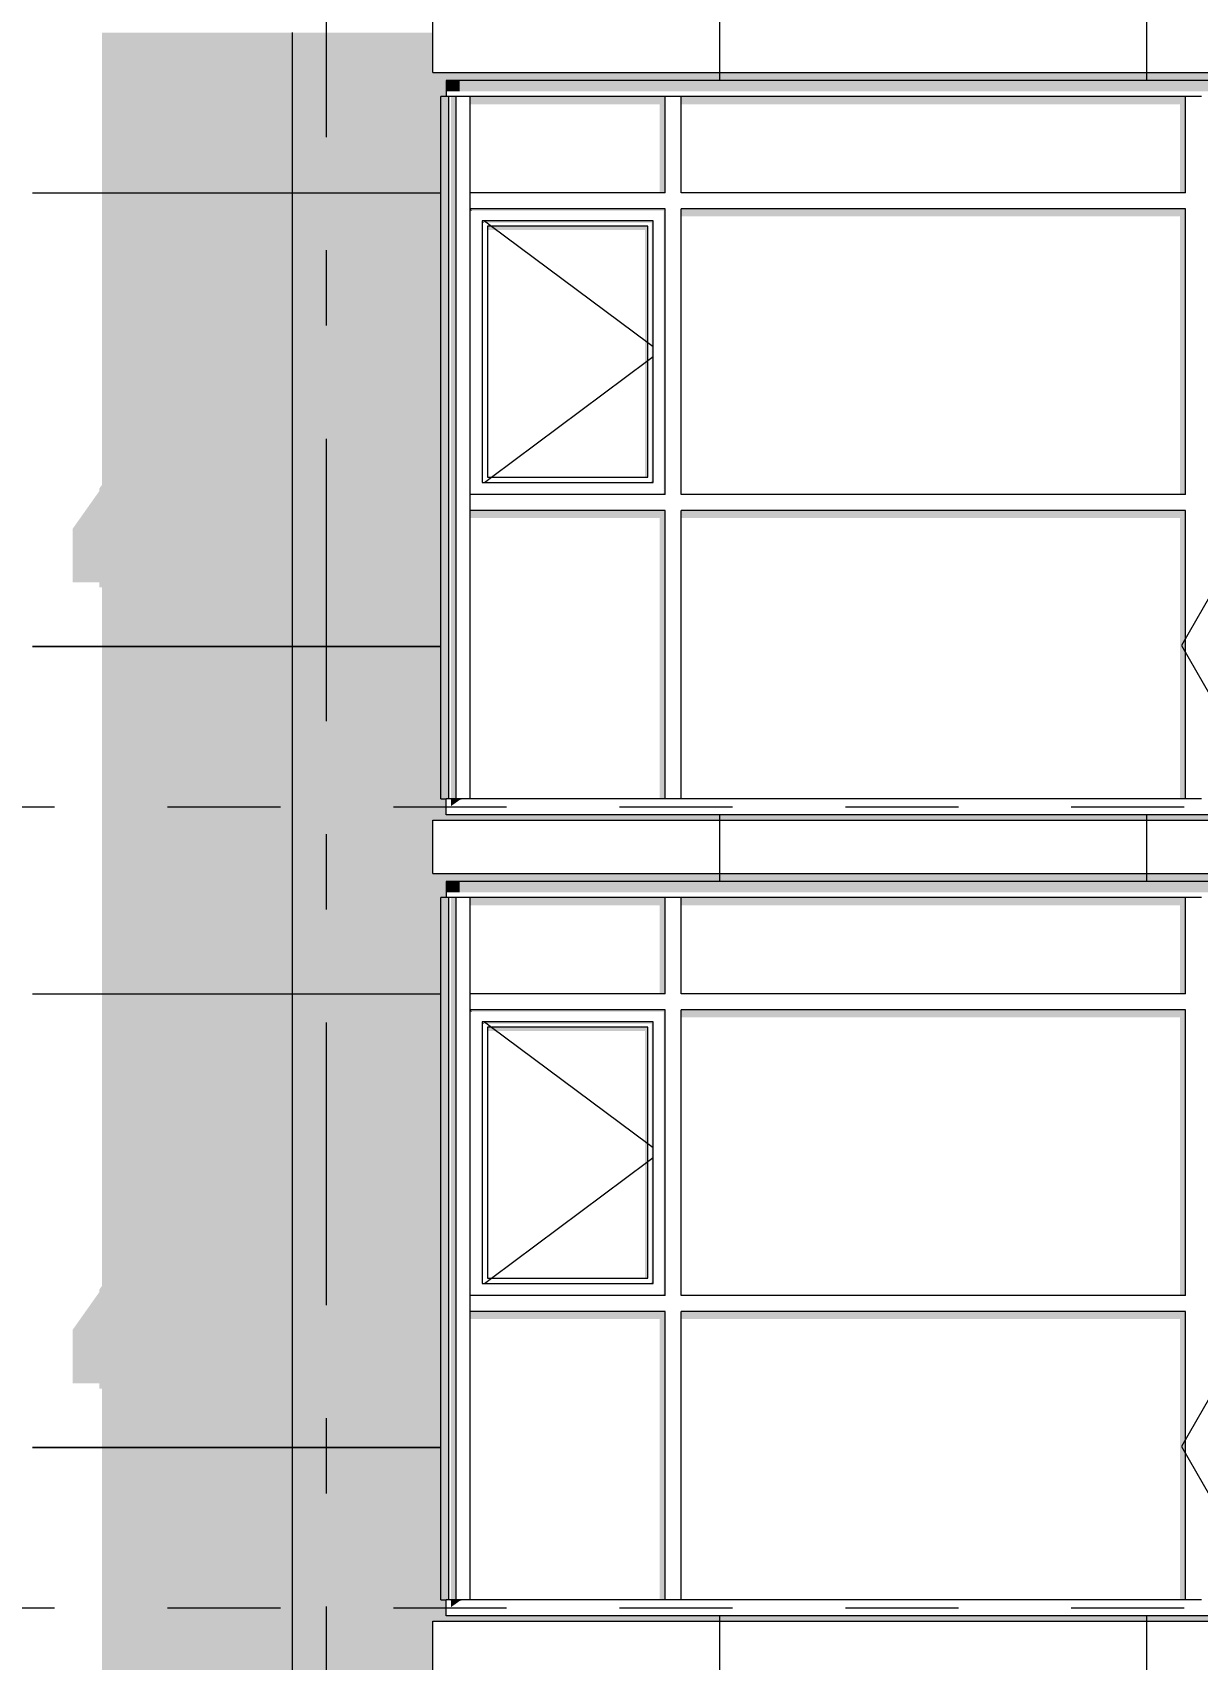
# Model space of a CAD drawing. Header units: millimetres. Extents: x 18162 to 7085488, y 72188 to 247925.
# Drawn here: x 4828340 to 4832705, y 106643 to 112737 of the extents above; entities that cross this region are included whole.
import ezdxf
from ezdxf.enums import TextEntityAlignment as Align

# ---------------------------------------------------------------- set-up
doc = ezdxf.new("R2010")
doc.units = ezdxf.units.MM
doc.header["$MEASUREMENT"] = 0
doc.linetypes.add('Dashed', pattern=[423.333333, 211.666667, -211.666667])
doc.linetypes.add('Double Dashed', pattern=[1093.611073, 529.166651, -211.666656, 141.111112, -211.666656])
for name, color, linetype in [('Finish - Wall', 7, 'Continuous'), ('Structural - Bearing', 7, 'Continuous'), ('Structural - Grid', 7, 'Continuous')]:
    doc.layers.add(name, color=color, linetype=linetype)
doc.styles.add('GENERATED_STYLE_3', font='', dxfattribs={"width": 0.8})
doc.styles.get('GENERATED_STYLE_3').set_extended_font_data('ISOCPEUR MON')
doc.dimstyles.new('GENERATED_STYLE__15', dxfattribs={"dimtxt": 440.00001, "dimasz": 228, "dimexe": 0.18, "dimexo": 150, "dimgap": 0, "dimtad": 1, "dimdec": 0, "dimzin": 0, "dimdsep": 46, "dimtxsty": 'GENERATED_STYLE_3', "dimblk": 'ARROWHEAD_2', "dimblk1": 'ARROWHEAD_2', "dimblk2": 'ARROWHEAD_2', "dimcen": 0.09, "dimclrd": 13, "dimclre": 13, "dimclrt": 13, "dimadec": 0, "dimazin": 0, "dimtfac": 1, "dimtdec": 4, "dimtmove": 0, "dimatfit": 3, "dimfxl": 1, "dimtolj": 1, "dimtzin": 0, "dimarcsym": 0})

# ---------------------------------------------------------------- blocks, each defined once
blk = doc.blocks.new('*X1809', base_point=(4860813, 82836.7))
at = {"layer": 'Structural - Bearing', "color": 8, "linetype": 'Continuous', "lineweight": 13}
for p, q in [((4829313, 106736.7), (4829313, 104436.7)), ((4830913, 106586.7), (4830913, 106556.7)), ((4832513, 106586.7), (4832513, 106556.7)), ((4828339.5, 106136.7), (4828813, 106136.7)), ((4828813, 106136.7), (4829313, 106136.7)), ((4829313, 106136.7), (4829870, 106136.7)), ((4828339.5, 104436.7), (4828813, 104436.7)), ((4828813, 104436.7), (4828339.5, 104436.7)), ((4829313, 104436.7), (4828813, 104436.7)), ((4828813, 104436.7), (4829313, 104436.7)), ((4829313, 104436.7), (4829870, 104436.7)), ((4829313, 104436.7), (4829313, 103836.7)), ((4829870, 104436.7), (4829313, 104436.7)), ((4829313, 103836.7), (4829313, 103736.7)), ((4830913, 103806.7), (4830913, 103786.7)), ((4832513, 103806.7), (4832513, 103786.7))]:
    blk.add_line(p, q, dxfattribs=at)
blk = doc.blocks.new('*X1818', base_point=(4860813, 82836.7))
at = {"layer": 'Structural - Bearing', "color": 8, "linetype": 'Continuous', "lineweight": 13}
for p, q in [((4829313, 109736.7), (4829313, 107436.7)), ((4830913, 109586.7), (4830913, 109556.7)), ((4832513, 109586.7), (4832513, 109556.7)), ((4828339.5, 109136.7), (4828813, 109136.7)), ((4828813, 109136.7), (4829313, 109136.7)), ((4829313, 109136.7), (4829870, 109136.7)), ((4828339.5, 107436.7), (4828813, 107436.7)), ((4828813, 107436.7), (4828339.5, 107436.7)), ((4829313, 107436.7), (4828813, 107436.7)), ((4828813, 107436.7), (4829313, 107436.7)), ((4829313, 107436.7), (4829870, 107436.7)), ((4829313, 107436.7), (4829313, 106836.7)), ((4829870, 107436.7), (4829313, 107436.7)), ((4829313, 106836.7), (4829313, 106736.7)), ((4830913, 106806.7), (4830913, 106786.7)), ((4832513, 106806.7), (4832513, 106786.7))]:
    blk.add_line(p, q, dxfattribs=at)
blk = doc.blocks.new('*X1827', base_point=(4860813, 82836.7))
at = {"layer": 'Structural - Bearing', "color": 7, "linetype": 'Continuous', "lineweight": 9}
for p, q in [((4830913, 106786.7), (4830913, 106586.7)), ((4832513, 106786.7), (4832513, 106586.7)), ((4834113, 106786.7), (4834113, 106586.7)), ((4835713, 106786.7), (4835713, 106586.7))]:
    blk.add_line(p, q, dxfattribs=at)
blk = doc.blocks.new('*X1865', base_point=(4860813, 82836.7))
at = {"layer": 'Structural - Bearing', "color": 8, "linetype": 'Continuous', "lineweight": 13}
for p, q in [((4829313, 112736.7), (4829313, 110436.7)), ((4830913, 112586.7), (4830913, 112556.7)), ((4832513, 112586.7), (4832513, 112556.7)), ((4828339.5, 112136.7), (4828813, 112136.7)), ((4828813, 112136.7), (4829313, 112136.7)), ((4829313, 112136.7), (4829870, 112136.7)), ((4828339.5, 110436.7), (4828813, 110436.7)), ((4828813, 110436.7), (4828339.5, 110436.7)), ((4829313, 110436.7), (4828813, 110436.7)), ((4828813, 110436.7), (4829313, 110436.7)), ((4829313, 110436.7), (4829870, 110436.7)), ((4829313, 110436.7), (4829313, 109836.7)), ((4829870, 110436.7), (4829313, 110436.7)), ((4829313, 109836.7), (4829313, 109736.7)), ((4830913, 109806.7), (4830913, 109786.7)), ((4832513, 109806.7), (4832513, 109786.7))]:
    blk.add_line(p, q, dxfattribs=at)
blk = doc.blocks.new('*X1871', base_point=(4860813, 82836.7))
at = {"layer": 'Structural - Bearing', "color": 7, "linetype": 'Continuous', "lineweight": 9}
for p, q in [((4830913, 109786.7), (4830913, 109586.7)), ((4832513, 109786.7), (4832513, 109586.7)), ((4834113, 109786.7), (4834113, 109586.7)), ((4835713, 109786.7), (4835713, 109586.7))]:
    blk.add_line(p, q, dxfattribs=at)
blk = doc.blocks.new('*X1882', base_point=(4860813, 82836.7))
at = {"layer": 'Structural - Bearing', "color": 7, "linetype": 'Continuous', "lineweight": 9}
for p, q in [((4830913, 112786.7), (4830913, 112586.7)), ((4832513, 112786.7), (4832513, 112586.7)), ((4834113, 112786.7), (4834113, 112586.7)), ((4835713, 112786.7), (4835713, 112586.7))]:
    blk.add_line(p, q, dxfattribs=at)
blk = doc.blocks.new('*D2094', base_point=(4860813, 82836.7))
at = {"color": 13, "linetype": 'Continuous', "lineweight": 13}
for p, q in [((4844580.9, 133286.7), (4844580.9, 133433.4)), ((4844805.9, 133286.7), (4829939.5, 133286.7)), ((4844580.9, 82736.7), (4844580.9, 133286.7))]:
    blk.add_line(p, q, dxfattribs=at)
at = {"color": 12, "linetype": 'Continuous', "lineweight": 35}
for p, q in [((4844730.9, 133200.1), (4844430.9, 133373.3)), ((4844430.9, 82823.3), (4844730.9, 82650.1))]:
    blk.add_line(p, q, dxfattribs=at)
at = {"color": 13, "lineweight": 13, "insert": (4844708.4, 107335.5), "char_height": 440, "attachment_point": 7, "rotation": 90, "style": 'GENERATED_STYLE_3'}
blk.add_mtext('\\A1;{\\pql;\\fISOCPEUR MON|b0|i0|c0|p0;\\W0.800000;50,550}', dxfattribs=at)
blk = doc.blocks.new('ARROWHEAD_2')
at = {"color": 0, "linetype": 'Continuous', "lineweight": 0}
for p, q in [((-0.378, -0.655), (0.378, 0.655)), ((0, 0), (-1, 0))]:
    blk.add_line(p, q, dxfattribs=at)
blk = doc.blocks.new('Label_103_3', base_point=(4833439.5, 107206.7))
at = {"color": 13, "linetype": 'Continuous', "lineweight": 13, "flags": 128}
blk.add_lwpolyline([(4832644.4, 107440.9), (4832778.5, 107208.7), (4834100.6, 107208.7), (4834234.7, 107440.9), (4834100.6, 107673.2), (4832778.5, 107673.2)], close=True, dxfattribs=at)
at = {"color": 13, "lineweight": 13, "insert": (4832778.5, 107672.5), "char_height": 360, "attachment_point": 1, "style": 'GENERATED_STYLE_3'}
blk.add_mtext('\\A1;{\\pql;\\pt0,253000;\\fISOCPEUR MON|b0|i0|c0|p0;\\W0.800000;ГШХ-2\\fISOCPEUR MON|b0|i0|c0|p0;\\W0.800000;\\A1{\\H.66x;\\S^  ;}\\fISOCPEUR MON|b0|i0|c0|p0;\\W0.800000;\\fISOCPEUR MON|b0|i0|c0|p0;\\W0.800000;\\A1{\\H.66x;\\S^  ;}\\fISOCPEUR MON|b0|i0|c0|p0;\\W0.800000; \\fISOCPEUR MON|b0|i0|c0|p0;\\W0.800000;\\fISOCPEUR MON|b0|i0|c0|p0;\\W0.800000;\\fISOCPEUR MON|b0|i0|c0|p0;\\W0.800000;\\fISOCPEUR MON|b0|i0|c0|p0;\\W0.800000;\\fISOCPEUR MON|b0|i0|c0|p0;\\W0.800000;\\fISOCPEUR MON|b0|i0|c0|p0;\\W0.800000;\\fISOCPEUR MON|b0|i0|c0|p0;\\W0.800000;\\fISOCPEUR MON|b0|i0|c0|p0;\\W0.800000;\\fISOCPEUR MON|b0|i0|c0|p0;\\W0.800000;\\fISOCPEUR MON|b0|i0|c0|p0;\\W0.800000;\\fISOCPEUR MON|b0|i0|c0|p0;\\W0.800000;\\fISOCPEUR MON|b0|i0|c0|p0;\\W0.800000;\\fISOCPEUR MON|b0|i0|c0|p0;\\W0.800000;\\fISOCPEUR MON|b0|i0|c0|p0;\\W0.800000;\\fISOCPEUR MON|b0|i0|c0|p0;\\W0.800000;\\fISOCPEUR MON|b0|i0|c0|p0;\\W0.800000;\\fISOCPEUR MON|b0|i0|c0|p0;\\W0.800000;\\fISOCPEUR MON|b0|i0|c0|p0;\\W0.800000;\\fISOCPEUR MON|b0|i0|c0|p0;\\W0.800000;\\fISOCPEUR MON|b0|i0|c0|p0;\\W0.800000;\\fISOCPEUR MON|b0|i0|c0|p0;\\W0.800000;\\fISOCPEUR MON|b0|i0|c0|p0;\\W0.800000;\\fISOCPEUR MON|b0|i0|c0|p0;\\W0.800000;\\fISOCPEUR MON|b0|i0|c0|p0;\\W0.800000;\\fISOCPEUR MON|b0|i0|c0|p0;\\W0.800000;\\fISOCPEUR MON|b0|i0|c0|p0;\\W0.800000;\\fISOCPEUR MON|b0|i0|c0|p0;\\W0.800000;\\fISOCPEUR MON|b0|i0|c0|p0;\\W0.800000;\\fISOCPEUR MON|b0|i0|c0|p0;\\W0.800000;\\fISOCPEUR MON|b0|i0|c0|p0;\\W0.800000;\\fISOCPEUR MON|b0|i0|c0|p0;\\W0.800000;\\fISOCPEUR MON|b0|i0|c0|p0;\\W0.800000;\\fISOCPEUR MON|b0|i0|c0|p0;\\W0.800000;\\fISOCPEUR MON|b0|i0|c0|p0;\\W0.800000;\\fISOCPEUR MON|b0|i0|c0|p0;\\W0.800000;\\fISOCPEUR MON|b0|i0|c0|p0;\\W0.800000;\\fISOCPEUR MON|b0|i0|c0|p0;\\W0.800000;\\fISOCPEUR MON|b0|i0|c0|p0;\\W0.800000;\\fISOCPEUR MON|b0|i0|c0|p0;\\W0.800000;\\fISOCPEUR MON|b0|i0|c0|p0;\\W0.800000;\\fISOCPEUR MON|b0|i0|c0|p0;\\W0.800000;\\fISOCPEUR MON|b0|i0|c0|p0;\\W0.800000;\\fISOCPEUR MON|b0|i0|c0|p0;\\W0.800000;}', dxfattribs=at)
blk = doc.blocks.new('Label_106_3', base_point=(4833439.5, 110206.7))
at = {"color": 13, "linetype": 'Continuous', "lineweight": 13, "flags": 128}
blk.add_lwpolyline([(4832644.4, 110440.9), (4832778.5, 110208.7), (4834100.6, 110208.7), (4834234.7, 110440.9), (4834100.6, 110673.2), (4832778.5, 110673.2)], close=True, dxfattribs=at)
at = {"color": 13, "lineweight": 13, "insert": (4832778.5, 110672.5), "char_height": 360, "attachment_point": 1, "style": 'GENERATED_STYLE_3'}
blk.add_mtext('\\A1;{\\pql;\\pt0,253000;\\fISOCPEUR MON|b0|i0|c0|p0;\\W0.800000;ГШХ-2\\fISOCPEUR MON|b0|i0|c0|p0;\\W0.800000;\\A1{\\H.66x;\\S^  ;}\\fISOCPEUR MON|b0|i0|c0|p0;\\W0.800000;\\fISOCPEUR MON|b0|i0|c0|p0;\\W0.800000;\\A1{\\H.66x;\\S^  ;}\\fISOCPEUR MON|b0|i0|c0|p0;\\W0.800000; \\fISOCPEUR MON|b0|i0|c0|p0;\\W0.800000;\\fISOCPEUR MON|b0|i0|c0|p0;\\W0.800000;\\fISOCPEUR MON|b0|i0|c0|p0;\\W0.800000;\\fISOCPEUR MON|b0|i0|c0|p0;\\W0.800000;\\fISOCPEUR MON|b0|i0|c0|p0;\\W0.800000;\\fISOCPEUR MON|b0|i0|c0|p0;\\W0.800000;\\fISOCPEUR MON|b0|i0|c0|p0;\\W0.800000;\\fISOCPEUR MON|b0|i0|c0|p0;\\W0.800000;\\fISOCPEUR MON|b0|i0|c0|p0;\\W0.800000;\\fISOCPEUR MON|b0|i0|c0|p0;\\W0.800000;\\fISOCPEUR MON|b0|i0|c0|p0;\\W0.800000;\\fISOCPEUR MON|b0|i0|c0|p0;\\W0.800000;\\fISOCPEUR MON|b0|i0|c0|p0;\\W0.800000;\\fISOCPEUR MON|b0|i0|c0|p0;\\W0.800000;\\fISOCPEUR MON|b0|i0|c0|p0;\\W0.800000;\\fISOCPEUR MON|b0|i0|c0|p0;\\W0.800000;\\fISOCPEUR MON|b0|i0|c0|p0;\\W0.800000;\\fISOCPEUR MON|b0|i0|c0|p0;\\W0.800000;\\fISOCPEUR MON|b0|i0|c0|p0;\\W0.800000;\\fISOCPEUR MON|b0|i0|c0|p0;\\W0.800000;\\fISOCPEUR MON|b0|i0|c0|p0;\\W0.800000;\\fISOCPEUR MON|b0|i0|c0|p0;\\W0.800000;\\fISOCPEUR MON|b0|i0|c0|p0;\\W0.800000;\\fISOCPEUR MON|b0|i0|c0|p0;\\W0.800000;\\fISOCPEUR MON|b0|i0|c0|p0;\\W0.800000;\\fISOCPEUR MON|b0|i0|c0|p0;\\W0.800000;\\fISOCPEUR MON|b0|i0|c0|p0;\\W0.800000;\\fISOCPEUR MON|b0|i0|c0|p0;\\W0.800000;\\fISOCPEUR MON|b0|i0|c0|p0;\\W0.800000;\\fISOCPEUR MON|b0|i0|c0|p0;\\W0.800000;\\fISOCPEUR MON|b0|i0|c0|p0;\\W0.800000;\\fISOCPEUR MON|b0|i0|c0|p0;\\W0.800000;\\fISOCPEUR MON|b0|i0|c0|p0;\\W0.800000;\\fISOCPEUR MON|b0|i0|c0|p0;\\W0.800000;\\fISOCPEUR MON|b0|i0|c0|p0;\\W0.800000;\\fISOCPEUR MON|b0|i0|c0|p0;\\W0.800000;\\fISOCPEUR MON|b0|i0|c0|p0;\\W0.800000;\\fISOCPEUR MON|b0|i0|c0|p0;\\W0.800000;\\fISOCPEUR MON|b0|i0|c0|p0;\\W0.800000;\\fISOCPEUR MON|b0|i0|c0|p0;\\W0.800000;\\fISOCPEUR MON|b0|i0|c0|p0;\\W0.800000;\\fISOCPEUR MON|b0|i0|c0|p0;\\W0.800000;\\fISOCPEUR MON|b0|i0|c0|p0;\\W0.800000;}', dxfattribs=at)
blk = doc.blocks.new('Standard grid marker[371]_3', base_point=(4829439.5, 142836.7))
at = {"layer": 'Structural - Grid', "color": 13, "linetype": 'Double Dashed', "lineweight": 13, "ltscale": 2}
blk.add_line((4829439.5, 141836.7), (4829439.5, 80336.7), dxfattribs=at)
at = {"layer": 'Structural - Grid', "color": 13, "lineweight": 13, "style": 'GENERATED_STYLE_3'}
blk.add_attdef('AC_MarkerText_1', text='', height=500, rotation=360, dxfattribs=at).set_placement((4829439.5, 78986.7), align=Align.TOP_CENTER)

msp = doc.modelspace()

# ---------------------------------------------------------------- hatches: boundary and pattern name
at = {"layer": 'Finish - Wall', "linetype": 'Continuous', "lineweight": 0}
for points in [[(4829889.5, 112556.7), (4829889.5, 112516), (4829939.5, 112516), (4829939.5, 112556.7)], [(4829939.5, 112556.7), (4829939.5, 112516), (4830739.5, 112516), (4830739.5, 112556.7)], [(4832689.5, 112556.7), (4830739.5, 112556.7), (4830739.5, 112516), (4832689.5, 112516)], [(4832689.5, 112556.7), (4832689.5, 112516), (4833439.5, 112516), (4833439.5, 112556.7)], [(4829870, 112106.7), (4829899.5, 112106.7), (4829899.5, 112496.7), (4829870, 112496.7)], [(4829907.1, 112106.7), (4829926.6, 112106.7), (4829926.6, 112496.7), (4829907.1, 112496.7)], [(4830709.5, 112496.7), (4829979.5, 112496.7), (4829979.5, 112468.4), (4830689.5, 112468.4), (4830689.5, 112136.7), (4830709.5, 112136.7)], [(4830769.5, 112496.7), (4830769.5, 112468.4), (4832639.5, 112468.4), (4832639.5, 112136.7), (4832659.5, 112136.7), (4832659.5, 112496.7)], [(4829870, 112106.7), (4829870, 110976.7), (4829899.5, 110976.7), (4829899.5, 112106.7)], [(4829907.1, 112106.7), (4829907.1, 110976.7), (4829926.6, 110976.7), (4829926.6, 112106.7)], [(4829986.6, 112069.6), (4829979.5, 112076.7), (4829979.5, 112069.6)], [(4830709.5, 112076.7), (4829979.5, 112076.7), (4829986.6, 112069.6), (4830702.4, 112069.6)], [(4830702.4, 112069.6), (4830704.5, 112069.6), (4830704.5, 111011.7), (4830709.5, 111006.7), (4830709.5, 112076.7)], [(4830769.5, 112048.4), (4832639.5, 112048.4), (4832639.5, 111006.7), (4832659.5, 111006.7), (4832659.5, 112076.7), (4830769.5, 112076.7)], [(4830024.5, 112031.7), (4830024.5, 112024.6), (4830031.6, 112024.6)], [(4830024.5, 112031.7), (4830031.6, 112024.6), (4830657.4, 112024.6), (4830664.5, 112031.7)], [(4830644.5, 112011.7), (4830044.5, 112011.7), (4830044.5, 111997.5), (4830634.5, 111997.5), (4830634.5, 111071.7), (4830644.5, 111071.7)], [(4830664.5, 112031.7), (4830657.4, 112024.6), (4830659.5, 112024.6), (4830659.5, 111056.7), (4830664.5, 111051.7)], [(4830659.5, 111051.7), (4830664.5, 111051.7), (4830659.5, 111056.7)], [(4829870, 109866.7), (4829899.5, 109866.7), (4829899.5, 110976.7), (4829870, 110976.7)], [(4829926.6, 110976.7), (4829907.1, 110976.7), (4829907.1, 109866.7), (4829926.6, 109866.7)], [(4830704.5, 111006.7), (4830709.5, 111006.7), (4830704.5, 111011.7)], [(4829979.5, 110918.4), (4830689.5, 110918.4), (4830689.5, 109866.7), (4830709.5, 109866.7), (4830709.5, 110946.7), (4829979.5, 110946.7)], [(4830769.5, 110946.7), (4830769.5, 110918.4), (4832639.5, 110918.4), (4832639.5, 109866.7), (4832659.5, 109866.7), (4832659.5, 110946.7)], [(4829907.1, 109839.1), (4829939.5, 109862), (4829939.5, 109866.7), (4829907.1, 109866.7)], [(4829939.5, 109866.7), (4829939.5, 109862), (4829946.1, 109866.7)], [(4829870, 109496.7), (4829870, 109106.7), (4829899.5, 109106.7), (4829899.5, 109496.7)], [(4829889.5, 109556.7), (4829889.5, 109516), (4829939.5, 109516), (4829939.5, 109556.7)], [(4829926.6, 109496.7), (4829907.1, 109496.7), (4829907.1, 109106.7), (4829926.6, 109106.7)], [(4829939.5, 109516), (4830739.5, 109516), (4830739.5, 109556.7), (4829939.5, 109556.7)], [(4829979.5, 109468.4), (4830689.5, 109468.4), (4830689.5, 109136.7), (4830709.5, 109136.7), (4830709.5, 109496.7), (4829979.5, 109496.7)], [(4830739.5, 109556.7), (4830739.5, 109516), (4832689.5, 109516), (4832689.5, 109556.7)], [(4830769.5, 109496.7), (4830769.5, 109468.4), (4832639.5, 109468.4), (4832639.5, 109136.7), (4832659.5, 109136.7), (4832659.5, 109496.7)], [(4833439.5, 109556.7), (4832689.5, 109556.7), (4832689.5, 109516), (4833439.5, 109516)], [(4829870, 109106.7), (4829870, 107976.7), (4829899.5, 107976.7), (4829899.5, 109106.7)], [(4829907.1, 109106.7), (4829907.1, 107976.7), (4829926.6, 107976.7), (4829926.6, 109106.7)], [(4829986.6, 109069.6), (4829979.5, 109076.7), (4829979.5, 109069.6)], [(4830709.5, 109076.7), (4829979.5, 109076.7), (4829986.6, 109069.6), (4830702.4, 109069.6)], [(4830709.5, 109076.7), (4830702.4, 109069.6), (4830704.5, 109069.6), (4830704.5, 108011.7), (4830709.5, 108006.7)], [(4830769.5, 109048.4), (4832639.5, 109048.4), (4832639.5, 108006.7), (4832659.5, 108006.7), (4832659.5, 109076.7), (4830769.5, 109076.7)], [(4830024.5, 109024.6), (4830031.6, 109024.6), (4830024.5, 109031.7)], [(4830024.5, 109031.7), (4830031.6, 109024.6), (4830657.4, 109024.6), (4830664.5, 109031.7)], [(4830644.5, 109011.7), (4830044.5, 109011.7), (4830044.5, 108997.5), (4830634.5, 108997.5), (4830634.5, 108071.7), (4830644.5, 108071.7)], [(4830664.5, 109031.7), (4830657.4, 109024.6), (4830659.5, 109024.6), (4830659.5, 108056.7), (4830664.5, 108051.7)], [(4830659.5, 108051.7), (4830664.5, 108051.7), (4830659.5, 108056.7)], [(4829870, 107976.7), (4829870, 106866.7), (4829899.5, 106866.7), (4829899.5, 107976.7)], [(4829907.1, 107976.7), (4829907.1, 106866.7), (4829926.6, 106866.7), (4829926.6, 107976.7)], [(4830704.5, 108006.7), (4830709.5, 108006.7), (4830704.5, 108011.7)], [(4829979.5, 107918.4), (4830689.5, 107918.4), (4830689.5, 106866.7), (4830709.5, 106866.7), (4830709.5, 107946.7), (4829979.5, 107946.7)], [(4832659.5, 107946.7), (4830769.5, 107946.7), (4830769.5, 107918.4), (4832639.5, 107918.4), (4832639.5, 106866.7), (4832659.5, 106866.7)], [(4829907.1, 106866.7), (4829907.1, 106839.1), (4829939.5, 106862), (4829939.5, 106866.7)], [(4829939.5, 106866.7), (4829939.5, 106862), (4829946.1, 106866.7)]]:
    msp.add_hatch(color=49, dxfattribs=at).paths.add_polyline_path(points)
at = {"layer": 'Structural - Bearing', "linetype": 'Continuous', "lineweight": 0}
for points in [[(4828489.5, 110677.5), (4828589.5, 110677.5), (4828589.5, 110658.2), (4828599.5, 110658.2), (4828599.5, 109736.7), (4829839.5, 109736.7), (4829839.5, 109786.7), (4833389.5, 109786.7), (4833389.5, 109806.7), (4829889.5, 109806.7), (4829889.5, 109866.7), (4829870, 109866.7), (4829870, 112496.7), (4829889.5, 112496.7), (4829889.5, 112556.7), (4833389.5, 112556.7), (4833389.5, 112586.7), (4829839.5, 112586.7), (4829839.5, 112736.7), (4828599.5, 112736.7), (4828599.5, 111042.3), (4828589.5, 111028.2), (4828589.5, 111018.9), (4828489.5, 110877.5)], [(4828489.5, 107877.5), (4828489.5, 107677.5), (4828589.5, 107677.5), (4828589.5, 107658.2), (4828599.5, 107658.2), (4828599.5, 106736.7), (4829839.5, 106736.7), (4829839.5, 106786.7), (4833389.5, 106786.7), (4833389.5, 106806.7), (4829889.5, 106806.7), (4829889.5, 106866.7), (4829870, 106866.7), (4829870, 109496.7), (4829889.5, 109496.7), (4829889.5, 109556.7), (4833389.5, 109556.7), (4833389.5, 109586.7), (4829839.5, 109586.7), (4829839.5, 109736.7), (4828599.5, 109736.7), (4828599.5, 108042.3), (4828589.5, 108028.2), (4828589.5, 108018.9)], [(4828489.5, 104877.5), (4828489.5, 104677.5), (4828589.5, 104677.5), (4828589.5, 104658.2), (4828599.5, 104658.2), (4828599.5, 103736.7), (4829839.5, 103736.7), (4829839.5, 103786.7), (4833389.5, 103786.7), (4833389.5, 103806.7), (4829889.5, 103806.7), (4829889.5, 103866.7), (4829870, 103866.7), (4829870, 106496.7), (4829889.5, 106496.7), (4829889.5, 106556.7), (4833389.5, 106556.7), (4833389.5, 106586.7), (4829839.5, 106586.7), (4829839.5, 106736.7), (4828599.5, 106736.7), (4828599.5, 105042.3), (4828589.5, 105028.2), (4828589.5, 105018.9)]]:
    msp.add_hatch(color=49, dxfattribs=at).paths.add_polyline_path(points)

# ---------------------------------------------------------------- linework, layer by layer
at = {"color": 8, "linetype": 'Dashed', "lineweight": 13, "ltscale": 2}
for p, q in [((4805138.5, 109836.7), (4846132, 109836.7)), ((4805138.5, 106836.7), (4846132, 106836.7))]:
    msp.add_line(p, q, dxfattribs=at)
at = {"layer": 'Finish - Wall', "color": 7, "linetype": 'Continuous', "lineweight": 9}
for p, q in [((4829889.5, 112556.7), (4829889.5, 112496.7)), ((4829939.5, 112556.7), (4829889.5, 112556.7)), ((4830739.5, 112556.7), (4829939.5, 112556.7)), ((4832689.5, 112556.7), (4830739.5, 112556.7)), ((4833439.5, 112556.7), (4832689.5, 112556.7)), ((4829889.5, 112496.7), (4829870, 112496.7)), ((4829870, 112106.7), (4829870, 112496.7)), ((4829899.5, 112496.7), (4829889.5, 112496.7)), ((4829907.1, 112496.7), (4829899.5, 112496.7)), ((4829899.5, 112106.7), (4829899.5, 112496.7)), ((4829926.6, 112496.7), (4829907.1, 112496.7)), ((4829946.1, 112496.7), (4829926.6, 112496.7)), ((4829926.6, 112106.7), (4829926.6, 112496.7)), ((4829979.5, 112496.7), (4829946.1, 112496.7)), ((4830709.5, 112496.7), (4829979.5, 112496.7)), ((4829979.5, 112136.7), (4829979.5, 112496.7)), ((4830739.5, 112496.7), (4830709.5, 112496.7)), ((4830709.5, 112136.7), (4830709.5, 112496.7)), ((4830769.5, 112496.7), (4830739.5, 112496.7)), ((4832659.5, 112496.7), (4830769.5, 112496.7)), ((4830769.5, 112136.7), (4830769.5, 112496.7)), ((4832689.5, 112496.7), (4832659.5, 112496.7)), ((4832659.5, 112136.7), (4832659.5, 112496.7)), ((4832719.5, 112496.7), (4832689.5, 112496.7)), ((4830709.5, 112136.7), (4829979.5, 112136.7)), ((4829979.5, 112106.7), (4829979.5, 112136.7)), ((4832659.5, 112136.7), (4830769.5, 112136.7)), ((4829870, 110976.7), (4829870, 112106.7)), ((4829899.5, 110976.7), (4829899.5, 112106.7)), ((4829926.6, 110976.7), (4829926.6, 112106.7)), ((4829979.5, 112076.7), (4829979.5, 112106.7)), ((4829979.5, 111006.7), (4829979.5, 112076.7)), ((4830709.5, 112076.7), (4829979.5, 112076.7)), ((4830709.5, 111006.7), (4830709.5, 112076.7)), ((4830769.5, 111006.7), (4830769.5, 112076.7)), ((4832659.5, 112076.7), (4830769.5, 112076.7)), ((4832659.5, 111006.7), (4832659.5, 112076.7)), ((4830024.5, 112031.7), (4830024.5, 111051.7)), ((4830664.5, 112031.7), (4830024.5, 112031.7)), ((4830033, 112031.7), (4830059.8, 112011.7)), ((4830644.5, 112011.7), (4830044.5, 112011.7)), ((4830044.5, 112011.7), (4830044.5, 111071.7)), ((4830059.8, 112011.7), (4830644.5, 111575.3)), ((4830644.5, 111071.7), (4830644.5, 112011.7)), ((4830664.5, 111051.7), (4830664.5, 112031.7)), ((4830644.5, 111575.3), (4830664.5, 111560.3)), ((4830059.8, 111071.7), (4830644.5, 111508.1)), ((4830644.5, 111508.1), (4830664.5, 111523)), ((4830024.5, 111051.7), (4830664.5, 111051.7)), ((4830033, 111051.7), (4830059.8, 111071.7)), ((4830044.5, 111071.7), (4830644.5, 111071.7)), ((4829870, 109866.7), (4829870, 110976.7)), ((4829899.5, 109866.7), (4829899.5, 110976.7)), ((4829926.6, 109866.7), (4829926.6, 110976.7)), ((4830709.5, 111006.7), (4829979.5, 111006.7)), ((4829979.5, 110976.7), (4829979.5, 111006.7)), ((4829979.5, 110946.7), (4829979.5, 110976.7)), ((4832659.5, 111006.7), (4830769.5, 111006.7)), ((4829979.5, 109866.7), (4829979.5, 110946.7)), ((4830709.5, 110946.7), (4829979.5, 110946.7)), ((4830709.5, 109866.7), (4830709.5, 110946.7)), ((4830769.5, 109866.7), (4830769.5, 110946.7)), ((4832659.5, 110946.7), (4830769.5, 110946.7)), ((4832659.5, 109866.7), (4832659.5, 110946.7)), ((4829870, 109866.7), (4829889.5, 109866.7)), ((4829889.5, 109806.7), (4829889.5, 109866.7)), ((4829899.5, 109866.7), (4829889.5, 109866.7)), ((4829939.5, 109866.7), (4829899.5, 109866.7)), ((4829907.1, 109866.7), (4829926.6, 109866.7)), ((4829926.6, 109866.7), (4829946.1, 109866.7)), ((4829979.5, 109866.7), (4829939.5, 109866.7)), ((4830709.5, 109866.7), (4829979.5, 109866.7)), ((4830739.5, 109866.7), (4830709.5, 109866.7)), ((4830769.5, 109866.7), (4830739.5, 109866.7)), ((4832659.5, 109866.7), (4830769.5, 109866.7)), ((4832689.5, 109866.7), (4832659.5, 109866.7)), ((4832719.5, 109866.7), (4832689.5, 109866.7)), ((4829939.5, 109806.7), (4829889.5, 109806.7)), ((4830739.5, 109806.7), (4829939.5, 109806.7)), ((4832689.5, 109806.7), (4830739.5, 109806.7)), ((4833439.5, 109806.7), (4832689.5, 109806.7)), ((4829889.5, 109496.7), (4829870, 109496.7)), ((4829870, 109106.7), (4829870, 109496.7)), ((4829889.5, 109556.7), (4829889.5, 109496.7)), ((4829939.5, 109556.7), (4829889.5, 109556.7)), ((4829899.5, 109496.7), (4829889.5, 109496.7)), ((4829907.1, 109496.7), (4829899.5, 109496.7)), ((4829899.5, 109106.7), (4829899.5, 109496.7)), ((4829926.6, 109496.7), (4829907.1, 109496.7)), ((4829946.1, 109496.7), (4829926.6, 109496.7)), ((4829926.6, 109106.7), (4829926.6, 109496.7)), ((4830739.5, 109556.7), (4829939.5, 109556.7)), ((4829979.5, 109496.7), (4829946.1, 109496.7)), ((4830709.5, 109496.7), (4829979.5, 109496.7)), ((4829979.5, 109136.7), (4829979.5, 109496.7)), ((4830739.5, 109496.7), (4830709.5, 109496.7)), ((4830709.5, 109136.7), (4830709.5, 109496.7)), ((4832689.5, 109556.7), (4830739.5, 109556.7)), ((4830769.5, 109496.7), (4830739.5, 109496.7)), ((4832659.5, 109496.7), (4830769.5, 109496.7)), ((4830769.5, 109136.7), (4830769.5, 109496.7)), ((4832689.5, 109496.7), (4832659.5, 109496.7)), ((4832659.5, 109136.7), (4832659.5, 109496.7)), ((4833439.5, 109556.7), (4832689.5, 109556.7)), ((4832719.5, 109496.7), (4832689.5, 109496.7)), ((4830709.5, 109136.7), (4829979.5, 109136.7)), ((4829979.5, 109106.7), (4829979.5, 109136.7)), ((4832659.5, 109136.7), (4830769.5, 109136.7)), ((4829870, 107976.7), (4829870, 109106.7)), ((4829899.5, 107976.7), (4829899.5, 109106.7)), ((4829926.6, 107976.7), (4829926.6, 109106.7)), ((4829979.5, 109076.7), (4829979.5, 109106.7)), ((4829979.5, 108006.7), (4829979.5, 109076.7)), ((4830709.5, 109076.7), (4829979.5, 109076.7)), ((4830709.5, 108006.7), (4830709.5, 109076.7)), ((4830769.5, 108006.7), (4830769.5, 109076.7)), ((4832659.5, 109076.7), (4830769.5, 109076.7)), ((4832659.5, 108006.7), (4832659.5, 109076.7)), ((4830024.5, 109031.7), (4830024.5, 108051.7)), ((4830664.5, 109031.7), (4830024.5, 109031.7)), ((4830033, 109031.7), (4830059.8, 109011.7)), ((4830644.5, 109011.7), (4830044.5, 109011.7)), ((4830044.5, 109011.7), (4830044.5, 108071.7)), ((4830059.8, 109011.7), (4830644.5, 108575.3)), ((4830644.5, 108071.7), (4830644.5, 109011.7)), ((4830664.5, 108051.7), (4830664.5, 109031.7)), ((4830644.5, 108575.3), (4830664.5, 108560.3)), ((4830644.5, 108508.1), (4830664.5, 108523)), ((4830059.8, 108071.7), (4830644.5, 108508.1)), ((4830024.5, 108051.7), (4830664.5, 108051.7)), ((4830033, 108051.7), (4830059.8, 108071.7)), ((4830044.5, 108071.7), (4830644.5, 108071.7)), ((4829870, 106866.7), (4829870, 107976.7)), ((4829899.5, 106866.7), (4829899.5, 107976.7)), ((4829926.6, 106866.7), (4829926.6, 107976.7)), ((4830709.5, 108006.7), (4829979.5, 108006.7)), ((4829979.5, 107976.7), (4829979.5, 108006.7)), ((4829979.5, 107946.7), (4829979.5, 107976.7)), ((4832659.5, 108006.7), (4830769.5, 108006.7)), ((4829979.5, 106866.7), (4829979.5, 107946.7)), ((4830709.5, 107946.7), (4829979.5, 107946.7)), ((4830709.5, 106866.7), (4830709.5, 107946.7)), ((4830769.5, 106866.7), (4830769.5, 107946.7)), ((4832659.5, 107946.7), (4830769.5, 107946.7)), ((4832659.5, 106866.7), (4832659.5, 107946.7)), ((4829870, 106866.7), (4829889.5, 106866.7)), ((4829889.5, 106806.7), (4829889.5, 106866.7)), ((4829899.5, 106866.7), (4829889.5, 106866.7)), ((4829939.5, 106866.7), (4829899.5, 106866.7)), ((4829907.1, 106866.7), (4829926.6, 106866.7)), ((4829926.6, 106866.7), (4829946.1, 106866.7)), ((4829979.5, 106866.7), (4829939.5, 106866.7)), ((4830709.5, 106866.7), (4829979.5, 106866.7)), ((4830739.5, 106866.7), (4830709.5, 106866.7)), ((4830769.5, 106866.7), (4830739.5, 106866.7)), ((4832659.5, 106866.7), (4830769.5, 106866.7)), ((4832689.5, 106866.7), (4832659.5, 106866.7)), ((4832719.5, 106866.7), (4832689.5, 106866.7)), ((4829939.5, 106806.7), (4829889.5, 106806.7)), ((4830739.5, 106806.7), (4829939.5, 106806.7)), ((4832689.5, 106806.7), (4830739.5, 106806.7)), ((4833439.5, 106806.7), (4832689.5, 106806.7))]:
    msp.add_line(p, q, dxfattribs=at)
at = {"layer": 'Structural - Bearing', "color": 7, "linetype": 'Continuous', "lineweight": 13}
for p, q in [((4829839.5, 112586.7), (4829839.5, 112786.7)), ((4829839.5, 112586.7), (4837039.5, 112586.7)), ((4829839.5, 109586.7), (4829839.5, 109786.7)), ((4829839.5, 109786.7), (4837039.5, 109786.7)), ((4829839.5, 109586.7), (4837039.5, 109586.7)), ((4829839.5, 106586.7), (4829839.5, 106786.7)), ((4829839.5, 106786.7), (4837039.5, 106786.7))]:
    msp.add_line(p, q, dxfattribs=at)

# ---------------------------------------------------------------- block references
at = {"color": 12, "linetype": 'Continuous', "lineweight": 13}
for name, p in [('Label_106_3', (4833439.5, 110206.7)), ('Label_103_3', (4833439.5, 107206.7))]:
    msp.add_blockref(name, p, dxfattribs=at)
at = {"layer": 'Structural - Bearing', "lineweight": 0}
for name in ['*X1865', '*X1882', '*X1871', '*X1818', '*X1827', '*X1809']:
    msp.add_blockref(name, (4860813, 82836.7), dxfattribs=at)
at = {"layer": 'Structural - Grid', "color": 13, "linetype": 'Continuous', "lineweight": 13}
msp.add_blockref('Standard grid marker[371]_3', (4829439.5, 142836.7), dxfattribs=at)

# ---------------------------------------------------------------- dimensions: what is measured, and where the dimension line sits
at = {"color": 13, "linetype": 'Continuous', "lineweight": 13}
dim = msp.add_linear_dim(base=(4844580.9, 133286.7), p1=(4840289.5, 82736.7), p2=(4829789.5, 133286.7), angle=90, dimstyle='GENERATED_STYLE__15', dxfattribs=at)
dim.commit()
dim.dimension.update_dxf_attribs({"geometry": '*D2094', "text_midpoint": (4844272.9, 108239.9), "dimtype": 160, "text_rotation": 90})

doc.saveas('drawing.dxf')
